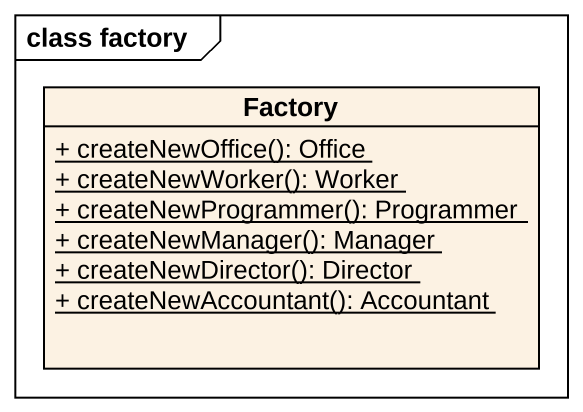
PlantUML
@startuml
mainframe class factory
hide circle
hide empty members
skinparam classAttributeIconSize 0
class Factory {
  {static} + createNewOffice(): Office
  {static} + createNewWorker(): Worker
  {static} + createNewProgrammer(): Programmer
  {static} + createNewManager(): Manager
  {static} + createNewDirector(): Director
  {static} + createNewAccountant(): Accountant
}
@enduml
